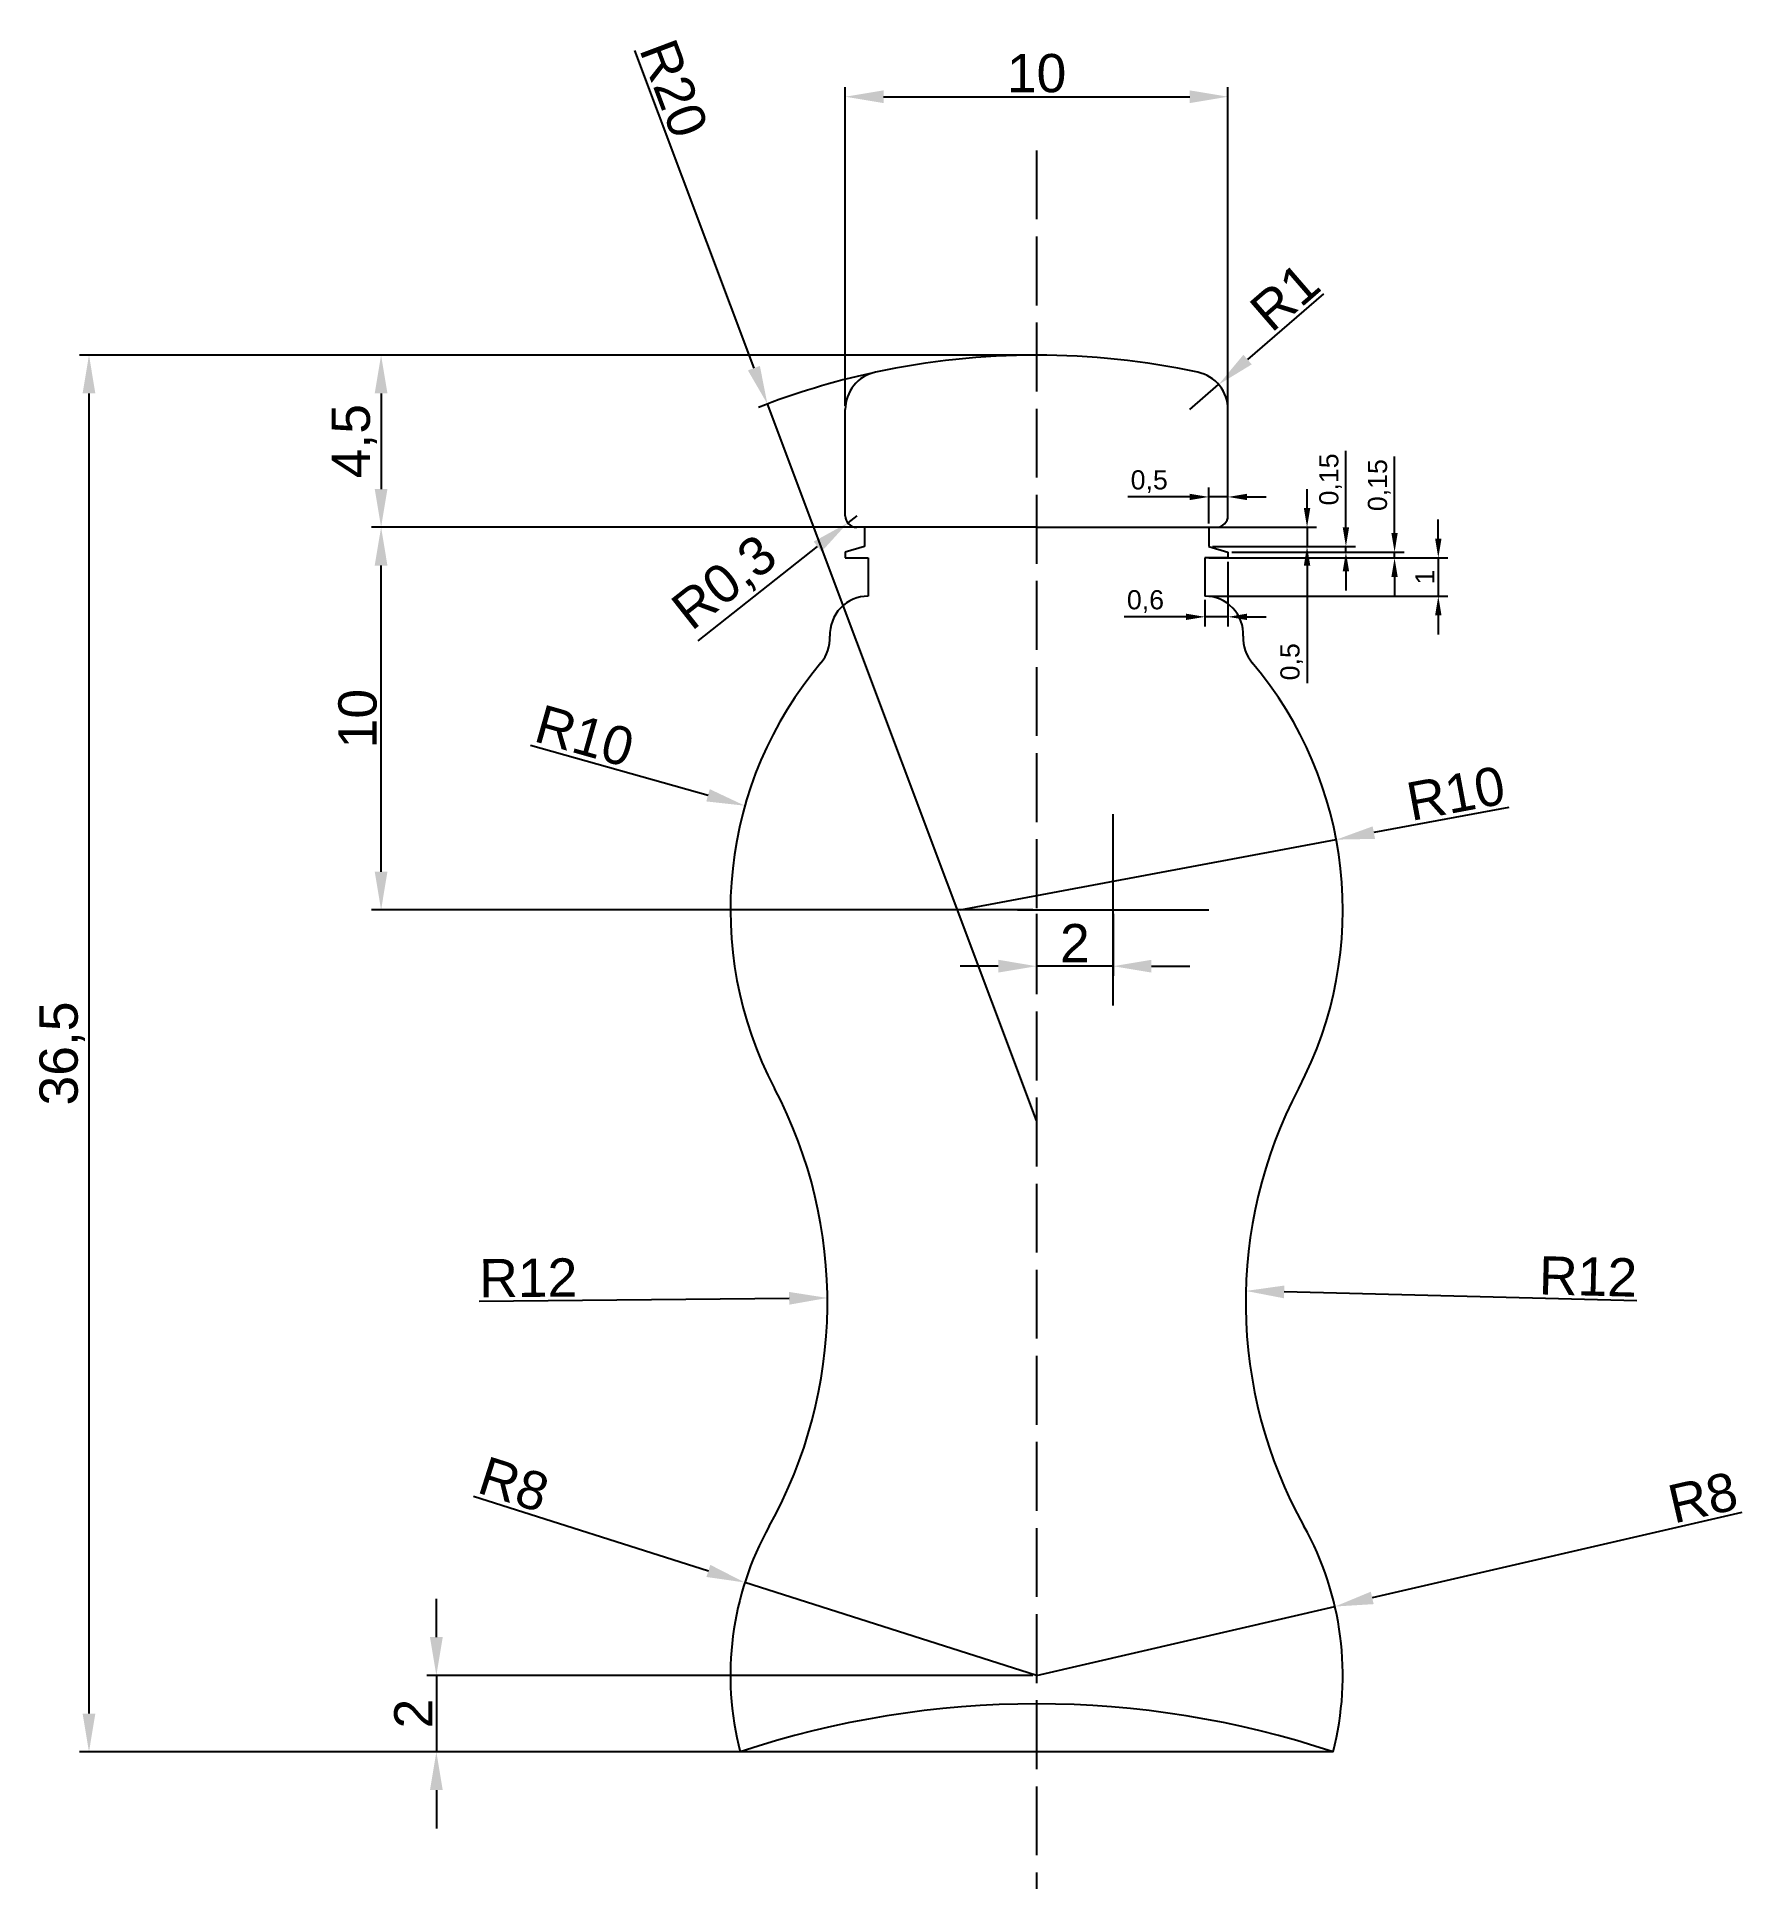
# Model space of a CAD drawing. Header units: millimetres. Extents: x 3129.3 to 3173.9, y 1916.6 to 1965.
import ezdxf

# ---------------------------------------------------------------- set-up
doc = ezdxf.new("R2010")
doc.units = ezdxf.units.MM
doc.header["$LTSCALE"] = 0.15
doc.header["$PDMODE"] = 34
doc.linetypes.add('ACAD_ISO02W100', pattern=[15, 12, -3])
doc.styles.get("Standard").update_dxf_attribs({"font": 'arial.ttf'})
doc.dimstyles.new('ISO-25', dxfattribs={"dimtxt": 1, "dimasz": 1, "dimexe": 0.25, "dimexo": 0.1, "dimgap": 0.1, "dimtad": 1, "dimtxsty": 'Standard', "dimcen": 2.5, "dimadec": 0, "dimazin": 0, "dimtfac": 1, "dimtmove": 0, "dimatfit": 3, "dimfxl": 1, "dimarcsym": 0})

# ---------------------------------------------------------------- blocks, each defined once
blk = doc.blocks.new('*D2')
at = {"color": 0, "lineweight": -2, "transparency": 16777216}
for p, q in [((3150.43, 1955.349), (3150.43, 1963.676)), ((3151.43, 1963.426), (3159.43, 1963.426)), ((3160.43, 1955.349), (3160.43, 1963.676))]:
    blk.add_line(p, q, dxfattribs=at)
at = {"color": 0, "transparency": 16777216}
for points in [[(3151.43, 1963.592), (3151.43, 1963.259), (3150.43, 1963.426)], [(3159.43, 1963.592), (3159.43, 1963.259), (3160.43, 1963.426)]]:
    blk.add_solid(points, dxfattribs=at)
at = {"layer": 'Defpoints', "color": 0, "transparency": 16777216}
for p in [(3160.43, 1963.426), (3150.43, 1955.249), (3160.43, 1955.249)]:
    blk.add_point(p, dxfattribs=at)
at = {"color": 0, "transparency": 16777216, "insert": (3155.43, 1964.036), "char_height": 1, "attachment_point": 5}
blk.add_mtext('10', dxfattribs=at)
blk = doc.blocks.new('*D3')
at = {"color": 0, "lineweight": -2, "transparency": 16777216}
for p, q in [((3144.925, 1964.636), (3148.044, 1956.333)), ((3155.43, 1936.675), (3148.396, 1955.397))]:
    blk.add_line(p, q, dxfattribs=at)
blk.add_arc((3155.43, 1936.675), 20, 102.4397, 111.307, dxfattribs=at)
at = {"color": 0, "transparency": 16777216}
blk.add_solid([(3148.2, 1956.392), (3147.888, 1956.274), (3148.396, 1955.397)], dxfattribs=at)
at = {"layer": 'Defpoints', "color": 0, "transparency": 16777216}
for p in [(3148.396, 1955.397), (3155.43, 1936.675)]:
    blk.add_point(p, dxfattribs=at)
at = {"color": 0, "transparency": 16777216, "insert": (3145.951, 1963.64), "char_height": 1, "attachment_point": 5, "rotation": 290.5909}
blk.add_mtext('R20', dxfattribs=at)
blk = doc.blocks.new('*D4')
at = {"color": 0, "lineweight": -2, "transparency": 16777216}
for p, q in [((3162.923, 1958.272), (3160.942, 1956.557)), ((3159.43, 1955.249), (3160.186, 1955.903))]:
    blk.add_line(p, q, dxfattribs=at)
at = {"color": 0, "transparency": 16777216}
blk.add_solid([(3160.833, 1956.683), (3161.051, 1956.431), (3160.186, 1955.903)], dxfattribs=at)
at = {"layer": 'Defpoints', "color": 0, "transparency": 16777216}
for p in [(3160.186, 1955.903), (3159.43, 1955.249)]:
    blk.add_point(p, dxfattribs=at)
at = {"color": 0, "transparency": 16777216, "insert": (3161.916, 1958.197), "char_height": 1, "attachment_point": 5, "rotation": 40.8717}
blk.add_mtext('R1', dxfattribs=at)
blk = doc.blocks.new('*D6')
at = {"color": 0, "lineweight": -2, "transparency": 16777216}
for p, q in [((3167.767, 1944.856), (3164.242, 1944.197)), ((3153.43, 1942.175), (3163.259, 1944.013))]:
    blk.add_line(p, q, dxfattribs=at)
at = {"color": 0, "transparency": 16777216}
blk.add_solid([(3164.211, 1944.36), (3164.273, 1944.033), (3163.259, 1944.013)], dxfattribs=at)
at = {"layer": 'Defpoints', "color": 0, "transparency": 16777216}
for p in [(3163.259, 1944.013), (3153.43, 1942.175)]:
    blk.add_point(p, dxfattribs=at)
at = {"color": 0, "transparency": 16777216, "insert": (3166.384, 1945.218), "char_height": 1, "attachment_point": 5, "rotation": 10.5921}
blk.add_mtext('R10', dxfattribs=at)
blk = doc.blocks.new('*D7')
at = {"color": 0, "lineweight": -2, "transparency": 16777216}
for p, q in [((3142.211, 1946.485), (3146.846, 1945.172)), ((3157.43, 1939.675), (3157.43, 1944.675)), ((3154.93, 1942.175), (3159.93, 1942.175))]:
    blk.add_line(p, q, dxfattribs=at)
at = {"color": 0, "transparency": 16777216}
blk.add_solid([(3146.891, 1945.332), (3146.8, 1945.012), (3147.808, 1944.9)], dxfattribs=at)
at = {"layer": 'Defpoints', "color": 0, "transparency": 16777216}
for p in [(3147.808, 1944.9), (3157.43, 1942.175)]:
    blk.add_point(p, dxfattribs=at)
at = {"color": 0, "transparency": 16777216, "insert": (3143.621, 1946.72), "char_height": 1, "attachment_point": 5, "rotation": 344.1868}
blk.add_mtext('R10', dxfattribs=at)
blk = doc.blocks.new('*D8')
at = {"color": 0, "lineweight": -2, "transparency": 16777216}
for p, q in [((3155.43, 1942.075), (3155.43, 1940.456)), ((3157.43, 1942.075), (3157.43, 1940.456)), ((3154.43, 1940.706), (3153.43, 1940.706)), ((3157.43, 1940.706), (3155.43, 1940.706)), ((3158.43, 1940.706), (3159.43, 1940.706))]:
    blk.add_line(p, q, dxfattribs=at)
at = {"color": 0, "transparency": 16777216}
for points in [[(3154.43, 1940.873), (3154.43, 1940.54), (3155.43, 1940.706)], [(3158.43, 1940.873), (3158.43, 1940.54), (3157.43, 1940.706)]]:
    blk.add_solid(points, dxfattribs=at)
at = {"layer": 'Defpoints', "color": 0, "transparency": 16777216}
for p in [(3155.43, 1942.175), (3157.43, 1942.175), (3155.43, 1940.706)]:
    blk.add_point(p, dxfattribs=at)
at = {"color": 0, "transparency": 16777216, "insert": (3156.43, 1941.308), "char_height": 1, "attachment_point": 5}
blk.add_mtext('2', dxfattribs=at)
blk = doc.blocks.new('*D9')
at = {"color": 0, "lineweight": -2, "transparency": 16777216}
for p, q in [((3150.83, 1952.175), (3138.053, 1952.175)), ((3138.303, 1943.175), (3138.303, 1951.175)), ((3155.33, 1942.175), (3138.053, 1942.175))]:
    blk.add_line(p, q, dxfattribs=at)
at = {"color": 0, "transparency": 16777216}
for points in [[(3138.136, 1951.175), (3138.469, 1951.175), (3138.303, 1952.175)], [(3138.136, 1943.175), (3138.469, 1943.175), (3138.303, 1942.175)]]:
    blk.add_solid(points, dxfattribs=at)
at = {"layer": 'Defpoints', "color": 0, "transparency": 16777216}
for p in [(3138.303, 1952.175), (3150.93, 1952.175), (3155.43, 1942.175)]:
    blk.add_point(p, dxfattribs=at)
at = {"color": 0, "transparency": 16777216, "insert": (3137.692, 1947.175), "char_height": 1, "attachment_point": 5, "rotation": 90}
blk.add_mtext('10', dxfattribs=at)
blk = doc.blocks.new('*D10')
at = {"color": 0, "lineweight": -2, "transparency": 16777216}
for p, q in [((3155.33, 1956.675), (3138.053, 1956.675)), ((3138.303, 1955.675), (3138.303, 1953.175)), ((3150.83, 1952.175), (3138.053, 1952.175))]:
    blk.add_line(p, q, dxfattribs=at)
at = {"color": 0, "transparency": 16777216}
for points in [[(3138.136, 1955.675), (3138.469, 1955.675), (3138.303, 1956.675)], [(3138.136, 1953.175), (3138.469, 1953.175), (3138.303, 1952.175)]]:
    blk.add_solid(points, dxfattribs=at)
at = {"layer": 'Defpoints', "color": 0, "transparency": 16777216}
for p in [(3155.43, 1956.675), (3138.303, 1952.175), (3150.93, 1952.175)]:
    blk.add_point(p, dxfattribs=at)
at = {"color": 0, "transparency": 16777216, "insert": (3137.604, 1954.425), "char_height": 1, "attachment_point": 5, "rotation": 90}
blk.add_mtext('4,5', dxfattribs=at)
blk = doc.blocks.new('*D11')
at = {"color": 0, "lineweight": -2, "transparency": 16777216}
for p, q in [((3155.33, 1956.675), (3130.421, 1956.675)), ((3130.671, 1955.675), (3130.671, 1921.175)), ((3147.584, 1920.175), (3130.421, 1920.175))]:
    blk.add_line(p, q, dxfattribs=at)
at = {"color": 0, "transparency": 16777216}
for points in [[(3130.504, 1955.675), (3130.837, 1955.675), (3130.671, 1956.675)], [(3130.504, 1921.175), (3130.837, 1921.175), (3130.671, 1920.175)]]:
    blk.add_solid(points, dxfattribs=at)
at = {"layer": 'Defpoints', "color": 0, "transparency": 16777216}
for p in [(3155.43, 1956.675), (3130.671, 1920.175), (3147.684, 1920.175)]:
    blk.add_point(p, dxfattribs=at)
at = {"color": 0, "transparency": 16777216, "insert": (3129.97, 1938.425), "char_height": 1, "attachment_point": 5, "rotation": 90}
blk.add_mtext('36,5', dxfattribs=at)
blk = doc.blocks.new('*D12')
at = {"color": 0, "lineweight": -2, "transparency": 16777216}
for p, q in [((3139.747, 1923.175), (3139.747, 1924.175)), ((3155.33, 1922.175), (3139.497, 1922.175)), ((3139.747, 1922.175), (3139.747, 1920.175)), ((3155.33, 1920.175), (3139.497, 1920.175)), ((3139.747, 1919.175), (3139.747, 1918.175))]:
    blk.add_line(p, q, dxfattribs=at)
at = {"color": 0, "transparency": 16777216}
for points in [[(3139.58, 1923.175), (3139.914, 1923.175), (3139.747, 1922.175)], [(3139.58, 1919.175), (3139.914, 1919.175), (3139.747, 1920.175)]]:
    blk.add_solid(points, dxfattribs=at)
at = {"layer": 'Defpoints', "color": 0, "transparency": 16777216}
for p in [(3155.43, 1922.175), (3139.747, 1920.175), (3155.43, 1920.175)]:
    blk.add_point(p, dxfattribs=at)
at = {"color": 0, "transparency": 16777216, "insert": (3139.145, 1921.175), "char_height": 1, "attachment_point": 5, "rotation": 90}
blk.add_mtext('2', dxfattribs=at)
blk = doc.blocks.new('*D13')
at = {"color": 0, "lineweight": -2, "transparency": 16777216}
for p, q in [((3173.86, 1926.428), (3164.199, 1924.198)), ((3155.43, 1922.175), (3163.225, 1923.973))]:
    blk.add_line(p, q, dxfattribs=at)
at = {"color": 0, "transparency": 16777216}
blk.add_solid([(3164.162, 1924.361), (3164.237, 1924.036), (3163.225, 1923.973)], dxfattribs=at)
at = {"layer": 'Defpoints', "color": 0, "transparency": 16777216}
for p in [(3163.225, 1923.973), (3155.43, 1922.175)]:
    blk.add_point(p, dxfattribs=at)
at = {"color": 0, "transparency": 16777216, "insert": (3172.838, 1926.819), "char_height": 1, "attachment_point": 5, "rotation": 12.9945}
blk.add_mtext('R8', dxfattribs=at)
blk = doc.blocks.new('*D14')
at = {"color": 0, "lineweight": -2, "transparency": 16777216}
blk.add_line((3171.113, 1931.965), (3161.897, 1932.195), dxfattribs=at)
at = {"color": 0, "transparency": 16777216}
blk.add_solid([(3161.902, 1932.361), (3161.893, 1932.028), (3160.898, 1932.22)], dxfattribs=at)
at = {"layer": 'Defpoints', "color": 0, "transparency": 16777216}
for p in [(3160.898, 1932.22), (3172.894, 1931.921)]:
    blk.add_point(p, dxfattribs=at)
at = {"color": 0, "transparency": 16777216, "insert": (3169.839, 1932.599), "char_height": 1, "attachment_point": 5, "rotation": 358.5744}
blk.add_mtext('R12', dxfattribs=at)
blk = doc.blocks.new('*D15')
at = {"color": 0, "lineweight": -2, "transparency": 16777216}
blk.add_line((3140.865, 1931.949), (3148.965, 1932.027), dxfattribs=at)
at = {"color": 0, "transparency": 16777216}
blk.add_solid([(3148.963, 1932.194), (3148.966, 1931.861), (3149.965, 1932.037)], dxfattribs=at)
at = {"layer": 'Defpoints', "color": 0, "transparency": 16777216}
for p in [(3137.965, 1931.921), (3149.965, 1932.037)]:
    blk.add_point(p, dxfattribs=at)
at = {"color": 0, "transparency": 16777216, "insert": (3142.149, 1932.563), "char_height": 1, "attachment_point": 5, "rotation": 0.5533}
blk.add_mtext('R12', dxfattribs=at)
blk = doc.blocks.new('*D16')
at = {"color": 0, "lineweight": -2, "transparency": 16777216}
for p, q in [((3140.721, 1926.857), (3146.854, 1924.904)), ((3155.43, 1922.175), (3147.806, 1924.601))]:
    blk.add_line(p, q, dxfattribs=at)
at = {"color": 0, "transparency": 16777216}
blk.add_solid([(3146.904, 1925.063), (3146.803, 1924.746), (3147.806, 1924.601)], dxfattribs=at)
at = {"layer": 'Defpoints', "color": 0, "transparency": 16777216}
for p in [(3147.806, 1924.601), (3155.43, 1922.175)]:
    blk.add_point(p, dxfattribs=at)
at = {"color": 0, "transparency": 16777216, "insert": (3141.771, 1927.163), "char_height": 1, "attachment_point": 5, "rotation": 342.3428}
blk.add_mtext('R8', dxfattribs=at)
blk = doc.blocks.new('*D17')
at = {"color": 0, "lineweight": -2, "transparency": 16777216}
for p, q in [((3150.73, 1952.475), (3150.494, 1952.289)), ((3146.585, 1949.207), (3149.709, 1951.67))]:
    blk.add_line(p, q, dxfattribs=at)
at = {"color": 0, "transparency": 16777216}
blk.add_solid([(3149.606, 1951.801), (3149.812, 1951.539), (3150.494, 1952.289)], dxfattribs=at)
at = {"layer": 'Defpoints', "color": 0, "transparency": 16777216}
for p in [(3150.494, 1952.289), (3150.73, 1952.475)]:
    blk.add_point(p, dxfattribs=at)
at = {"color": 0, "transparency": 16777216, "insert": (3147.32, 1950.679), "char_height": 1, "attachment_point": 5, "rotation": 38.2535}
blk.add_mtext('R0,3', dxfattribs=at)
blk = doc.blocks.new('*D18')
at = {"color": 0, "lineweight": -2, "transparency": 16777216}
for p, q in [((3159.93, 1952.275), (3159.93, 1953.218)), ((3160.43, 1952.575), (3160.43, 1953.218)), ((3159.43, 1952.968), (3157.816, 1952.968)), ((3160.43, 1952.968), (3159.93, 1952.968)), ((3160.93, 1952.968), (3161.43, 1952.968))]:
    blk.add_line(p, q, dxfattribs=at)
at = {"color": 0, "transparency": 16777216}
for points in [[(3159.43, 1953.051), (3159.43, 1952.885), (3159.93, 1952.968)], [(3160.93, 1953.051), (3160.93, 1952.885), (3160.43, 1952.968)]]:
    blk.add_solid(points, dxfattribs=at)
at = {"layer": 'Defpoints', "color": 0, "transparency": 16777216}
for p in [(3159.93, 1952.968), (3159.93, 1952.175), (3160.43, 1952.475)]:
    blk.add_point(p, dxfattribs=at)
at = {"color": 0, "transparency": 16777216, "insert": (3158.373, 1953.368), "char_height": 0.5, "attachment_point": 5}
blk.add_mtext('0,5', dxfattribs=at)
blk = doc.blocks.new('*D19')
at = {"color": 0, "lineweight": -2, "transparency": 16777216}
for p, q in [((3162.497, 1952.675), (3162.497, 1953.175)), ((3160.03, 1952.175), (3162.747, 1952.175)), ((3162.497, 1952.175), (3162.497, 1951.675)), ((3160.03, 1951.675), (3162.747, 1951.675)), ((3162.497, 1951.175), (3162.497, 1948.103))]:
    blk.add_line(p, q, dxfattribs=at)
at = {"color": 0, "transparency": 16777216}
for points in [[(3162.413, 1952.675), (3162.58, 1952.675), (3162.497, 1952.175)], [(3162.413, 1951.175), (3162.58, 1951.175), (3162.497, 1951.675)]]:
    blk.add_solid(points, dxfattribs=at)
at = {"layer": 'Defpoints', "color": 0, "transparency": 16777216}
for p in [(3159.93, 1952.175), (3159.93, 1951.675), (3162.497, 1951.675)]:
    blk.add_point(p, dxfattribs=at)
at = {"color": 0, "transparency": 16777216, "insert": (3162.096, 1948.66), "char_height": 0.5, "attachment_point": 5, "rotation": 90}
blk.add_mtext('0,5', dxfattribs=at)
blk = doc.blocks.new('*D20')
at = {"color": 0, "lineweight": -2, "transparency": 16777216}
for p, q in [((3163.512, 1952.175), (3163.512, 1954.177)), ((3160.03, 1951.675), (3163.762, 1951.675)), ((3163.512, 1951.525), (3163.512, 1951.675)), ((3160.53, 1951.525), (3163.762, 1951.525)), ((3163.512, 1951.025), (3163.512, 1950.525))]:
    blk.add_line(p, q, dxfattribs=at)
at = {"color": 0, "transparency": 16777216}
for points in [[(3163.428, 1952.175), (3163.595, 1952.175), (3163.512, 1951.675)], [(3163.428, 1951.025), (3163.595, 1951.025), (3163.512, 1951.525)]]:
    blk.add_solid(points, dxfattribs=at)
at = {"layer": 'Defpoints', "color": 0, "transparency": 16777216}
for p in [(3159.93, 1951.675), (3160.43, 1951.525), (3163.512, 1951.525)]:
    blk.add_point(p, dxfattribs=at)
at = {"color": 0, "transparency": 16777216, "insert": (3163.111, 1953.426), "char_height": 0.5, "attachment_point": 5, "rotation": 90}
blk.add_mtext('0,15', dxfattribs=at)
blk = doc.blocks.new('*D21')
at = {"color": 0, "lineweight": -2, "transparency": 16777216}
for p, q in [((3164.783, 1952.025), (3164.783, 1954.027)), ((3160.53, 1951.525), (3165.033, 1951.525)), ((3160.53, 1951.375), (3165.033, 1951.375)), ((3164.783, 1951.375), (3164.783, 1951.525)), ((3164.783, 1950.875), (3164.783, 1950.375))]:
    blk.add_line(p, q, dxfattribs=at)
at = {"color": 0, "transparency": 16777216}
for points in [[(3164.7, 1952.025), (3164.866, 1952.025), (3164.783, 1951.525)], [(3164.7, 1950.875), (3164.866, 1950.875), (3164.783, 1951.375)]]:
    blk.add_solid(points, dxfattribs=at)
at = {"layer": 'Defpoints', "color": 0, "transparency": 16777216}
for p in [(3160.43, 1951.525), (3160.43, 1951.375), (3164.783, 1951.375)]:
    blk.add_point(p, dxfattribs=at)
at = {"color": 0, "transparency": 16777216, "insert": (3164.382, 1953.276), "char_height": 0.5, "attachment_point": 5, "rotation": 90}
blk.add_mtext('0,15', dxfattribs=at)
blk = doc.blocks.new('*D22')
at = {"color": 0, "lineweight": -2, "transparency": 16777216}
for p, q in [((3165.926, 1951.875), (3165.926, 1952.375)), ((3159.93, 1951.375), (3166.176, 1951.375)), ((3165.926, 1951.375), (3165.926, 1950.375)), ((3159.93, 1950.375), (3166.176, 1950.375)), ((3165.926, 1949.875), (3165.926, 1949.375))]:
    blk.add_line(p, q, dxfattribs=at)
at = {"color": 0, "transparency": 16777216}
for points in [[(3165.843, 1951.875), (3166.009, 1951.875), (3165.926, 1951.375)], [(3165.843, 1949.875), (3166.009, 1949.875), (3165.926, 1950.375)]]:
    blk.add_solid(points, dxfattribs=at)
at = {"layer": 'Defpoints', "color": 0, "transparency": 16777216}
for p in [(3159.83, 1951.375), (3159.83, 1950.375), (3165.926, 1950.375)]:
    blk.add_point(p, dxfattribs=at)
at = {"color": 0, "transparency": 16777216, "insert": (3165.575, 1950.875), "char_height": 0.5, "attachment_point": 5, "rotation": 90}
blk.add_mtext('1', dxfattribs=at)
blk = doc.blocks.new('*D24')
at = {"color": 0, "lineweight": -2, "transparency": 16777216}
for p, q in [((3160.43, 1951.275), (3160.43, 1949.585)), ((3159.83, 1950.275), (3159.83, 1949.585)), ((3159.33, 1949.835), (3157.72, 1949.835)), ((3160.43, 1949.835), (3159.83, 1949.835)), ((3160.93, 1949.835), (3161.43, 1949.835))]:
    blk.add_line(p, q, dxfattribs=at)
at = {"color": 0, "transparency": 16777216}
for points in [[(3159.33, 1949.918), (3159.33, 1949.751), (3159.83, 1949.835)], [(3160.93, 1949.918), (3160.93, 1949.751), (3160.43, 1949.835)]]:
    blk.add_solid(points, dxfattribs=at)
at = {"layer": 'Defpoints', "color": 0, "transparency": 16777216}
for p in [(3160.43, 1951.375), (3159.83, 1950.375), (3159.83, 1949.835)]:
    blk.add_point(p, dxfattribs=at)
at = {"color": 0, "transparency": 16777216, "insert": (3158.275, 1950.235), "char_height": 0.5, "attachment_point": 5}
blk.add_mtext('0,6', dxfattribs=at)

msp = doc.modelspace()

# ---------------------------------------------------------------- linework, layer by layer
at = {"linetype": 'ACAD_ISO02W100'}
msp.add_line((3155.43, 1962.023), (3155.43, 1916.593), dxfattribs=at)
for p, q in [((3150.43, 1952.475), (3150.43, 1955.249)), ((3160.43, 1952.475), (3160.43, 1955.249)), ((3155.43, 1952.175), (3150.73, 1952.175)), ((3150.93, 1952.175), (3150.93, 1951.675)), ((3155.43, 1952.175), (3160.13, 1952.175)), ((3159.93, 1952.175), (3159.93, 1951.675)), ((3150.93, 1951.675), (3150.43, 1951.525)), ((3159.93, 1951.675), (3160.43, 1951.525)), ((3150.43, 1951.525), (3150.43, 1951.375)), ((3150.43, 1951.375), (3151.03, 1951.375)), ((3151.03, 1951.375), (3151.03, 1950.375)), ((3160.43, 1951.375), (3159.83, 1951.375)), ((3159.83, 1951.375), (3159.83, 1950.375)), ((3160.43, 1951.525), (3160.43, 1951.375)), ((3163.176, 1920.175), (3147.684, 1920.175))]:
    msp.add_line(p, q)
for centre, radius, start, end in [((3155.43, 1936.675), 20, 77.8468, 102.1532), ((3151.43, 1955.249), 1, 102.1532, 180), ((3159.43, 1955.249), 1, 0, 77.8468), ((3150.73, 1952.475), 0.3, 180, 270), ((3160.13, 1952.475), 0.3, 270, 0), ((3151.03, 1949.375), 1, 90, 182.7285), ((3159.83, 1949.375), 1, 357.2715, 90), ((3149.032, 1949.279), 1, 319.7675, 2.7285), ((3161.827, 1949.279), 1, 177.2715, 220.2325), ((3157.43, 1942.175), 10, 139.7675, 207.7795), ((3153.43, 1942.175), 10, 332.2205, 40.2325), ((3137.965, 1931.921), 12, 330.8353, 27.7795), ((3172.894, 1931.921), 12, 152.2205, 209.1647), ((3155.43, 1922.175), 8, 150.8353, 194.4775), ((3155.43, 1922.175), 8, 345.5225, 29.1647), ((3155.43, 1896.931), 24.5, 71.569, 108.431)]:
    msp.add_arc(centre, radius, start, end)

# ---------------------------------------------------------------- dimensions: what is measured, and where the dimension line sits
at = {"color": 3}
for center, mpoint, picture, middle in [((3155.43, 1936.675), (3148.396, 1955.397), '*D3', (3145.379, 1963.426)), ((3172.894, 1931.921), (3160.898, 1932.22), '*D14', (3169.824, 1931.997)), ((3137.965, 1931.921), (3149.965, 1932.037), '*D15', (3142.155, 1931.961)), ((3155.43, 1922.175), (3147.806, 1924.601), '*D16', (3141.586, 1926.581)), ((3155.43, 1922.175), (3163.225, 1923.973), '*D13', (3172.976, 1926.224))]:
    dim = msp.add_radius_dim(center=center, mpoint=mpoint, dimstyle='ISO-25', dxfattribs=at)
    dim.commit()
    dim.dimension.update_dxf_attribs({"geometry": picture, "text_midpoint": middle, "dimtype": 164})
for base, p1, p2, picture, middle in [((3160.43, 1963.426), (3150.43, 1955.249), (3160.43, 1955.249), '*D2', (3155.43, 1964.036)), ((3155.43, 1940.706), (3157.43, 1942.175), (3155.43, 1942.175), '*D8', (3156.43, 1941.308))]:
    dim = msp.add_linear_dim(base=base, p1=p1, p2=p2, dimstyle='ISO-25', dxfattribs=at)
    dim.commit()
    dim.dimension.update_dxf_attribs({"geometry": picture, "text_midpoint": middle})
for center, mpoint, picture, middle in [((3159.43, 1955.249), (3160.186, 1955.903), '*D4', (3161.916, 1958.197)), ((3150.73, 1952.475), (3150.494, 1952.289), '*D17', (3147.32, 1950.679)), ((3153.43, 1942.175), (3163.259, 1944.013), '*D6', (3166.496, 1944.618))]:
    dim = msp.add_radius_dim(center=center, mpoint=mpoint, dimstyle='ISO-25', dxfattribs=at)
    dim.commit()
    dim.dimension.update_dxf_attribs({"geometry": picture, "text_midpoint": middle})
for base, p1, p2, picture, middle in [((3130.671, 1920.175), (3155.43, 1956.675), (3147.684, 1920.175), '*D11', (3129.97, 1938.425)), ((3138.303, 1952.175), (3155.43, 1956.675), (3150.93, 1952.175), '*D10', (3137.604, 1954.425)), ((3138.303, 1952.175), (3155.43, 1942.175), (3150.93, 1952.175), '*D9', (3137.692, 1947.175)), ((3139.747, 1920.175), (3155.43, 1922.175), (3155.43, 1920.175), '*D12', (3139.145, 1921.175))]:
    dim = msp.add_linear_dim(base=base, p1=p1, p2=p2, angle=90, dimstyle='ISO-25', dxfattribs=at)
    dim.commit()
    dim.dimension.update_dxf_attribs({"geometry": picture, "text_midpoint": middle})
for base, p1, p2, override, picture, middle in [((3163.512, 1951.525), (3159.93, 1951.675), (3160.43, 1951.525), {"dimtxt": 0.5, "dimasz": 0.5, "dimjust": 1}, '*D20', (3163.512, 1953.426)), ((3164.783, 1951.375), (3160.43, 1951.525), (3160.43, 1951.375), {"dimtxt": 0.5, "dimasz": 0.5, "dimjust": 1}, '*D21', (3164.783, 1953.276)), ((3162.497, 1951.675), (3159.93, 1952.175), (3159.93, 1951.675), {"dimtxt": 0.5, "dimasz": 0.5}, '*D19', (3162.497, 1948.66)), ((3165.926, 1950.375), (3159.83, 1951.375), (3159.83, 1950.375), {"dimtxt": 0.5, "dimasz": 0.5}, '*D22', (3165.926, 1950.875))]:
    dim = msp.add_linear_dim(base=base, p1=p1, p2=p2, angle=90, dimstyle='ISO-25', override=override, dxfattribs=at)
    dim.commit()
    dim.dimension.update_dxf_attribs({"geometry": picture, "text_midpoint": middle, "dimtype": 160})
for base, p1, p2, picture, middle in [((3159.93, 1952.968), (3160.43, 1952.475), (3159.93, 1952.175), '*D18', (3158.373, 1953.368)), ((3159.83, 1949.835), (3160.43, 1951.375), (3159.83, 1950.375), '*D24', (3158.275, 1950.235))]:
    dim = msp.add_linear_dim(base=base, p1=p1, p2=p2, dimstyle='ISO-25', override={"dimtxt": 0.5, "dimasz": 0.5}, dxfattribs=at)
    dim.commit()
    dim.dimension.update_dxf_attribs({"geometry": picture, "text_midpoint": middle})
dim = msp.add_radius_dim(center=(3157.43, 1942.175), mpoint=(3147.808, 1944.9), dimstyle='ISO-25', override={"dimtofl": 0}, dxfattribs=at)
dim.commit()
dim.dimension.update_dxf_attribs({"geometry": '*D7', "text_midpoint": (3143.455, 1946.133), "dimtype": 164})

doc.saveas('drawing.dxf')
